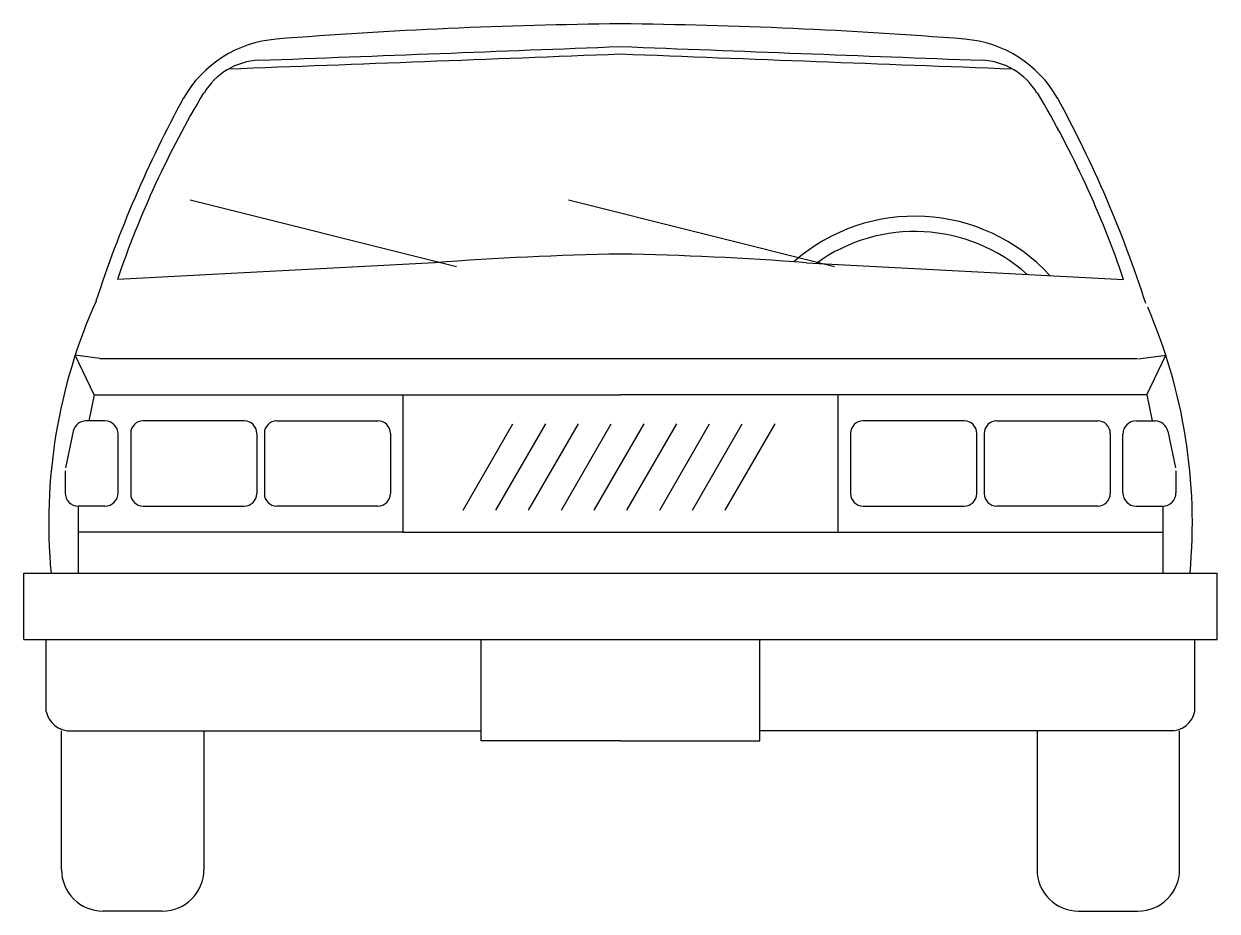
# Model space of a CAD drawing. Extents: x 28.85 to 30.67, y 15.97 to 17.32.
import ezdxf

# ---------------------------------------------------------------- set-up
doc = ezdxf.new("R2010")
doc.units = 0
doc.header["$MEASUREMENT"] = 0
doc.layers.add('01', color=1, linetype='CONTINUOUS')
doc.layers.add('02', color=2, linetype='CONTINUOUS')

msp = doc.modelspace()

# ---------------------------------------------------------------- linework, layer by layer
at = {"layer": '01'}
for p, q in [((29.5087, 16.9498), (29.1023, 17.0514)), ((30.0858, 16.9498), (29.6794, 17.0514)), ((29.4752, 16.9557), (28.9912, 16.9303)), ((30.0427, 16.9557), (30.5268, 16.9303)), ((28.9722, 16.7144), (28.9432, 16.7144)), ((29.1847, 16.7144), (29.0305, 16.7144)), ((29.2345, 16.7144), (29.3887, 16.7144)), ((29.5188, 16.578), (29.5949, 16.7098)), ((29.5688, 16.578), (29.6449, 16.7098)), ((29.6188, 16.578), (29.6949, 16.7098)), ((29.6688, 16.578), (29.7449, 16.7098)), ((29.7188, 16.578), (29.7949, 16.7098)), ((29.7688, 16.578), (29.8449, 16.7098)), ((29.8188, 16.578), (29.8949, 16.7098)), ((29.8688, 16.578), (29.9449, 16.7098)), ((29.9188, 16.578), (29.9949, 16.7098)), ((30.2835, 16.7144), (30.1293, 16.7144)), ((30.3332, 16.7144), (30.4874, 16.7144)), ((30.5458, 16.7144), (30.5748, 16.7144)), ((28.9236, 16.6986), (28.9117, 16.6426)), ((28.9922, 16.6044), (28.9922, 16.6944)), ((29.0115, 16.6954), (29.0115, 16.6035)), ((29.2038, 16.6954), (29.2038, 16.6035)), ((29.2154, 16.6954), (29.2154, 16.6035)), ((29.4077, 16.6954), (29.4077, 16.6035)), ((30.1102, 16.6954), (30.1102, 16.6035)), ((30.3025, 16.6954), (30.3025, 16.6035)), ((30.3142, 16.6954), (30.3142, 16.6035)), ((30.5065, 16.6954), (30.5065, 16.6035)), ((30.5258, 16.6044), (30.5258, 16.6944)), ((30.5943, 16.6986), (30.6062, 16.6426)), ((28.9113, 16.6384), (28.9113, 16.6044)), ((30.6067, 16.6384), (30.6067, 16.6044)), ((28.9722, 16.5844), (28.9313, 16.5844)), ((29.0305, 16.5844), (29.1847, 16.5844)), ((29.3887, 16.5844), (29.2345, 16.5844)), ((30.1293, 16.5844), (30.2835, 16.5844)), ((30.4874, 16.5844), (30.3332, 16.5844)), ((30.5458, 16.5844), (30.5867, 16.5844))]:
    msp.add_line(p, q, dxfattribs=at)
for centre, radius, start, end in [((8.7578, 560.459), 543.5788, 272.15597, 272.214173), ((50.7601, 560.459), 543.5788, 267.785827, 267.84403), ((29.211, 17.1634), 0.1016, 92.1583, 149.6553), ((8.7578, 560.4477), 543.5788, 272.151106, 272.214173), ((50.7601, 560.4477), 543.5788, 267.785827, 267.848894), ((30.3069, 17.1634), 0.1016, 30.3447, 87.8417), ((30.4134, 16.4472), 1.502, 149.2485, 161.2384), ((29.1046, 16.4472), 1.502, 18.7616, 30.7515), ((30.2082, 16.747), 0.2799, 42.5393, 131.317), ((30.2082, 16.747), 0.2566, 48.1322, 125.8531), ((29.8352, 12.307), 4.6627, 90.9364, 94.4278), ((29.6828, 12.307), 4.6627, 85.5722, 89.0636), ((28.9432, 16.6944), 0.02, 90, 168.0028), ((28.9722, 16.6944), 0.02, 0, 90), ((29.0305, 16.6954), 0.0191, 90, 180), ((29.1847, 16.6954), 0.0191, 0, 90), ((29.2345, 16.6954), 0.0191, 90, 180), ((29.3887, 16.6954), 0.0191, 0, 90), ((30.1293, 16.6954), 0.0191, 90, 180), ((30.2835, 16.6954), 0.0191, 0, 90), ((30.3332, 16.6954), 0.0191, 90, 180), ((30.4874, 16.6954), 0.0191, 0, 90), ((30.5458, 16.6944), 0.02, 90, 180), ((30.5748, 16.6944), 0.02, 11.9972, 90), ((28.9313, 16.6044), 0.02, 180, 270), ((28.9722, 16.6044), 0.02, 270, 0), ((29.0305, 16.6035), 0.0191, 180, 270), ((29.1847, 16.6035), 0.0191, 270, 0), ((29.2345, 16.6035), 0.0191, 180, 270), ((29.3887, 16.6035), 0.0191, 270, 0), ((30.1293, 16.6035), 0.0191, 180, 270), ((30.2835, 16.6035), 0.0191, 270, 0), ((30.3332, 16.6035), 0.0191, 180, 270), ((30.4874, 16.6035), 0.0191, 270, 0), ((30.5458, 16.6044), 0.02, 180, 270), ((30.5867, 16.6044), 0.02, 270, 0)]:
    msp.add_arc(centre, radius, start, end, dxfattribs=at)
at = {"layer": '02'}
for p, q in [((28.9643, 16.8099), (28.9267, 16.8146)), ((28.9559, 16.7543), (28.9267, 16.8146)), ((28.9643, 16.8099), (30.5482, 16.8099)), ((30.5497, 16.8094), (30.5912, 16.8146)), ((30.562, 16.7543), (30.5912, 16.8146)), ((28.9559, 16.7543), (28.9474, 16.7144)), ((28.9559, 16.7543), (29.427, 16.7543)), ((29.427, 16.7543), (29.427, 16.5445)), ((29.427, 16.7543), (29.759, 16.7543)), ((30.0909, 16.7543), (29.759, 16.7543)), ((30.562, 16.7543), (30.0909, 16.7543)), ((30.0909, 16.7543), (30.0909, 16.5445)), ((30.562, 16.7543), (30.5705, 16.7144)), ((28.9313, 16.5844), (28.9313, 16.482)), ((30.5867, 16.5844), (30.5867, 16.482)), ((29.427, 16.5445), (28.9313, 16.5445)), ((29.427, 16.5445), (30.0909, 16.5445)), ((30.0909, 16.5445), (30.5867, 16.5445)), ((28.8484, 16.482), (30.6695, 16.482)), ((28.8484, 16.3809), (28.8484, 16.482)), ((30.6695, 16.3809), (30.6695, 16.482)), ((28.8484, 16.3809), (30.6695, 16.3809)), ((28.8823, 16.2709), (28.8823, 16.3813)), ((29.5464, 16.226), (29.5464, 16.3809)), ((29.9716, 16.226), (29.9716, 16.3809)), ((30.6356, 16.2709), (30.6356, 16.3813)), ((28.9058, 16.0295), (28.9058, 16.241)), ((28.9145, 16.241), (29.5464, 16.241)), ((29.1232, 16.241), (29.1232, 16.0295)), ((30.6034, 16.241), (29.9716, 16.241)), ((30.3947, 16.241), (30.3947, 16.0295)), ((30.6122, 16.0295), (30.6122, 16.241)), ((29.759, 16.226), (29.5464, 16.226)), ((29.759, 16.226), (29.9716, 16.226)), ((29.0597, 15.966), (28.9693, 15.966)), ((30.4582, 15.966), (30.5487, 15.966))]:
    msp.add_line(p, q, dxfattribs=at)
for centre, radius, start, end in [((29.8352, 9.6734), 7.6476, 90.5709, 94.51299), ((29.6828, 9.6734), 7.6476, 85.48701, 89.4291), ((29.2469, 17.1197), 0.1778, 94.3523, 150.4523), ((30.271, 17.1197), 0.1778, 29.5477, 85.6477), ((30.6809, 16.3395), 1.8105, 151.3521, 162.0542), ((28.837, 16.3395), 1.8105, 17.827, 28.6479), ((29.7164, 16.5586), 0.8301, 155.9156, 185.2936), ((29.8016, 16.5586), 0.8301, 354.7064, 23.3738), ((28.9195, 16.2791), 0.0381, 192.4074, 270), ((30.5984, 16.2791), 0.0381, 270, 347.5926), ((28.9693, 16.0295), 0.0635, 180, 270), ((29.0597, 16.0295), 0.0635, 270, 360), ((30.4582, 16.0295), 0.0635, 180, 270), ((30.5487, 16.0295), 0.0635, 270, 0)]:
    msp.add_arc(centre, radius, start, end, dxfattribs=at)

doc.saveas('drawing.dxf')
